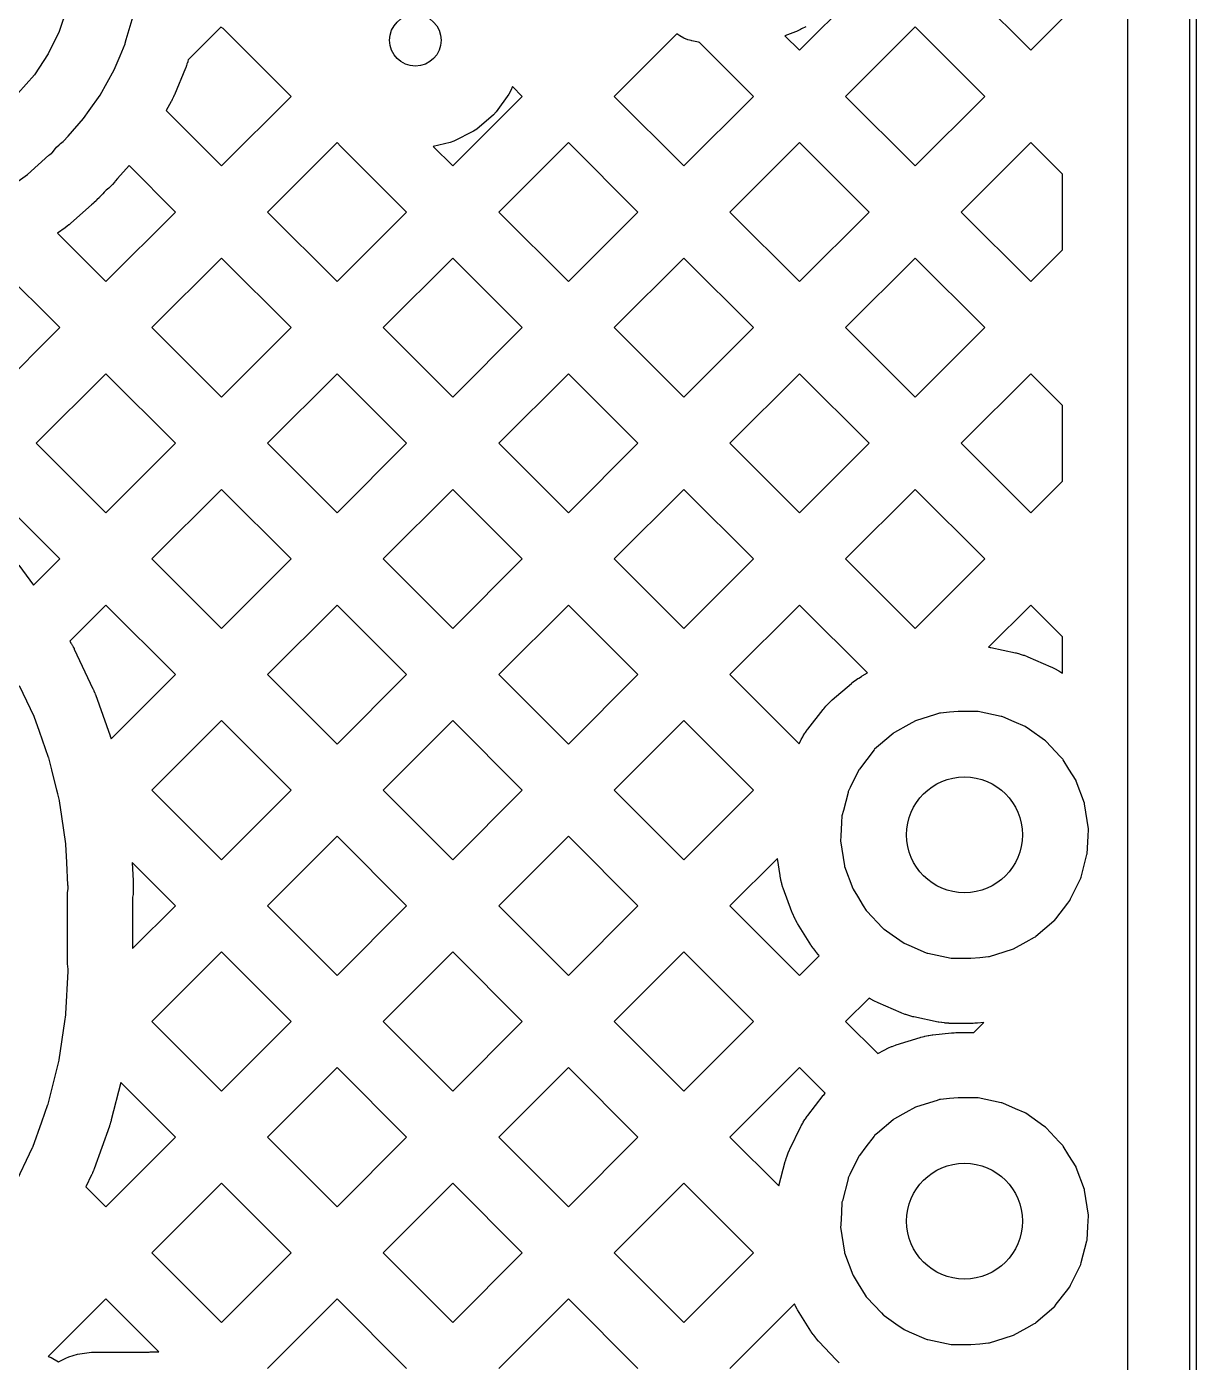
# Model space of a CAD drawing. Extents: x 54.1 to 108.3, y -71.1 to -40.8.
# Drawn here: x 99.23 to 108.31, y -62.71 to -52.33 of the extents above; entities that cross this region are included whole.
import ezdxf

# ---------------------------------------------------------------- set-up
doc = ezdxf.new("R2010")
doc.units = 0
doc.layers.add('BLACK', color=7, linetype='CONTINUOUS')

msp = doc.modelspace()

# ---------------------------------------------------------------- linework, layer by layer
at = {"layer": 'BLACK', "linetype": 'CONTINUOUS'}
for p, q in [((108.265, -71.045), (108.265, -40.895)), ((108.315, -40.87), (108.315, -71.07)), ((107.782, -41.504), (107.782, -66.9284)), ((105.234, -52.5176), (105.774, -51.9773)), ((106.49, -51.9773), (107.03, -52.5176)), ((99.5465, -52.1883), (99.4842, -52.3719)), ((100.005, -52.4332), (100.058, -52.2518)), ((107.03, -52.5176), (107.276, -52.2713)), ((99.4842, -52.3719), (99.3984, -52.5458)), ((100.74, -52.3389), (100.486, -52.5927)), ((100.756, -52.348), (100.74, -52.3389)), ((101.284, -52.8754), (100.756, -52.348)), ((105.201, -52.374), (105.12, -52.4042)), ((105.209, -52.3705), (105.201, -52.374)), ((105.242, -52.3555), (105.209, -52.3705)), ((105.25, -52.3515), (105.242, -52.3555)), ((105.282, -52.3343), (105.25, -52.3515)), ((106.132, -52.3351), (105.591, -52.8754)), ((106.672, -52.8754), (106.132, -52.3351)), ((99.9561, -52.5613), (99.9954, -52.4665)), ((99.9954, -52.4665), (99.9967, -52.4632)), ((99.9954, -52.4665), (99.9954, -52.4665)), ((99.9967, -52.4632), (100.005, -52.4332)), ((104.28, -52.391), (103.795, -52.8754)), ((104.303, -52.4042), (104.28, -52.391)), ((104.336, -52.4231), (104.303, -52.4042)), ((104.365, -52.4351), (104.336, -52.4231)), ((104.391, -52.4423), (104.365, -52.4351)), ((104.398, -52.4439), (104.391, -52.4423)), ((104.45, -52.4553), (104.398, -52.4439)), ((104.457, -52.4564), (104.45, -52.4553)), ((104.876, -52.8754), (104.457, -52.4564)), ((105.12, -52.4042), (105.234, -52.5176)), ((99.3984, -52.5458), (99.2907, -52.7071)), ((99.9112, -52.6698), (99.9561, -52.5613)), ((99.803, -52.8655), (99.9112, -52.6698)), ((100.464, -52.6569), (100.379, -52.8635)), ((100.466, -52.6536), (100.464, -52.6569)), ((100.471, -52.6403), (100.466, -52.6536)), ((100.472, -52.637), (100.471, -52.6403)), ((100.476, -52.6236), (100.472, -52.637)), ((100.478, -52.6203), (100.476, -52.6236)), ((100.482, -52.6067), (100.478, -52.6203)), ((100.483, -52.6033), (100.482, -52.6067)), ((100.486, -52.5927), (100.483, -52.6033)), ((99.2907, -52.7071), (99.1629, -52.8528)), ((99.7173, -52.9864), (99.803, -52.8655)), ((100.37, -52.8829), (100.364, -52.8957)), ((100.371, -52.8797), (100.37, -52.8829)), ((100.377, -52.8667), (100.371, -52.8797)), ((100.379, -52.8635), (100.377, -52.8667)), ((100.744, -53.4156), (101.284, -52.8754)), ((102.54, -53.4156), (103.08, -52.8754)), ((102.977, -52.8571), (102.877, -52.9963)), ((102.992, -52.8306), (102.977, -52.8571)), ((103.004, -52.7998), (102.992, -52.8306)), ((103.08, -52.8754), (103.004, -52.7998)), ((103.08, -52.8754), (103.08, -52.8754)), ((103.795, -52.8754), (104.336, -53.4156)), ((104.336, -53.4156), (104.876, -52.8754)), ((105.591, -52.8754), (106.132, -53.4156)), ((106.132, -53.4156), (106.672, -52.8754)), ((99.6736, -53.0479), (99.7173, -52.9864)), ((100.354, -52.9146), (100.314, -52.9864)), ((100.314, -52.9864), (100.744, -53.4156)), ((100.356, -52.9115), (100.354, -52.9146)), ((100.362, -52.8988), (100.356, -52.9115)), ((100.364, -52.8957), (100.362, -52.8988)), ((102.877, -52.9963), (102.857, -53.0186)), ((99.5521, -53.1839), (99.6736, -53.0479)), ((102.857, -53.0186), (102.727, -53.1298)), ((99.5259, -53.2159), (99.5451, -53.1923)), ((99.5451, -53.1923), (99.5482, -53.1885)), ((99.5482, -53.1885), (99.5521, -53.1839)), ((102.701, -53.1466), (102.548, -53.2236)), ((102.727, -53.1298), (102.701, -53.1466)), ((99.429, -53.3129), (99.455, -53.2808)), ((99.455, -53.2808), (99.4638, -53.271)), ((99.4638, -53.271), (99.4841, -53.2507)), ((99.4841, -53.2507), (99.4939, -53.2419)), ((99.4939, -53.2419), (99.5149, -53.2249)), ((99.5149, -53.2249), (99.5259, -53.2159)), ((101.642, -53.2332), (101.101, -53.7734)), ((101.672, -53.264), (101.642, -53.2332)), ((102.182, -53.7734), (101.672, -53.264)), ((102.52, -53.2339), (102.388, -53.264)), ((102.388, -53.264), (102.54, -53.4156)), ((102.548, -53.2236), (102.52, -53.2339)), ((103.438, -53.2332), (102.897, -53.7734)), ((103.978, -53.7734), (103.438, -53.2332)), ((105.234, -53.2332), (104.693, -53.7734)), ((105.774, -53.7734), (105.234, -53.2332)), ((107.03, -53.2332), (106.49, -53.7734)), ((107.276, -53.4794), (107.03, -53.2332)), ((99.2367, -53.4829), (99.4043, -53.3331)), ((99.4043, -53.3331), (99.409, -53.3291)), ((99.409, -53.3291), (99.4239, -53.317)), ((99.4239, -53.317), (99.429, -53.3129)), ((100.026, -53.4133), (99.9356, -53.5141)), ((100.386, -53.7734), (100.026, -53.4133)), ((99.0274, -53.6314), (99.2367, -53.4829)), ((99.9356, -53.5141), (99.9192, -53.5344)), ((107.276, -54.0674), (107.276, -53.4794)), ((99.8321, -53.6191), (99.8222, -53.6313)), ((99.8444, -53.6092), (99.8321, -53.6191)), ((99.8494, -53.6049), (99.8444, -53.6092)), ((99.8691, -53.5871), (99.8494, -53.6049)), ((99.8739, -53.5826), (99.8691, -53.5871)), ((99.8926, -53.5639), (99.8739, -53.5826)), ((99.8971, -53.5592), (99.8926, -53.5639)), ((99.9149, -53.5394), (99.8971, -53.5592)), ((99.9192, -53.5344), (99.9149, -53.5394)), ((99.7346, -53.7165), (99.5738, -53.8602)), ((99.7474, -53.7061), (99.7346, -53.7165)), ((99.7524, -53.7018), (99.7474, -53.7061)), ((99.7722, -53.6841), (99.7524, -53.7018)), ((99.777, -53.6795), (99.7722, -53.6841)), ((99.7956, -53.6609), (99.777, -53.6795)), ((99.8002, -53.6561), (99.7956, -53.6609)), ((99.8179, -53.6364), (99.8002, -53.6561)), ((99.8222, -53.6313), (99.8179, -53.6364)), ((99.8455, -54.3136), (100.386, -53.7734)), ((101.101, -53.7734), (101.642, -54.3136)), ((101.642, -54.3136), (102.182, -53.7734)), ((102.182, -53.7734), (102.182, -53.7734)), ((102.897, -53.7734), (103.438, -54.3136)), ((103.438, -54.3136), (103.978, -53.7734)), ((104.693, -53.7734), (105.234, -54.3136)), ((105.234, -54.3136), (105.774, -53.7734)), ((106.49, -53.7734), (107.03, -54.3136)), ((99.5295, -53.8956), (99.4698, -53.9379)), ((99.5323, -53.8935), (99.5295, -53.8956)), ((99.5437, -53.8849), (99.5323, -53.8935)), ((99.5465, -53.8827), (99.5437, -53.8849)), ((99.5576, -53.8739), (99.5465, -53.8827)), ((99.5603, -53.8717), (99.5576, -53.8739)), ((99.5712, -53.8625), (99.5603, -53.8717)), ((99.5738, -53.8602), (99.5712, -53.8625)), ((99.4698, -53.9379), (99.8455, -54.3136)), ((100.744, -54.1312), (100.203, -54.6714)), ((101.284, -54.6714), (100.744, -54.1312)), ((102.54, -54.1312), (101.999, -54.6714)), ((103.08, -54.6714), (102.54, -54.1312)), ((104.336, -54.1312), (103.795, -54.6714)), ((104.876, -54.6714), (104.336, -54.1312)), ((106.132, -54.1312), (105.591, -54.6714)), ((106.672, -54.6714), (106.132, -54.1312)), ((107.03, -54.3136), (107.276, -54.0674)), ((99.4878, -54.6714), (99.0258, -54.2095)), ((98.9475, -55.2116), (99.4878, -54.6714)), ((99.4878, -54.6714), (99.4878, -54.6714)), ((100.203, -54.6714), (100.744, -55.2116)), ((100.744, -55.2116), (101.284, -54.6714)), ((101.999, -54.6714), (102.54, -55.2116)), ((102.54, -55.2116), (103.08, -54.6714)), ((103.08, -54.6714), (103.08, -54.6714)), ((103.795, -54.6714), (104.336, -55.2116)), ((104.336, -55.2116), (104.876, -54.6714)), ((105.591, -54.6714), (106.132, -55.2116)), ((106.132, -55.2116), (106.672, -54.6714)), ((99.8455, -55.0292), (99.3053, -55.5694)), ((100.386, -55.5694), (99.8455, -55.0292)), ((101.642, -55.0292), (101.101, -55.5694)), ((102.182, -55.5694), (101.642, -55.0292)), ((103.438, -55.0292), (102.897, -55.5694)), ((103.978, -55.5694), (103.438, -55.0292)), ((105.234, -55.0292), (104.693, -55.5694)), ((105.774, -55.5694), (105.234, -55.0292)), ((107.03, -55.0292), (106.49, -55.5694)), ((107.276, -55.2755), (107.03, -55.0292)), ((107.276, -55.8634), (107.276, -55.2755)), ((99.3053, -55.5694), (99.8455, -56.1097)), ((99.8455, -56.1097), (100.386, -55.5694)), ((101.101, -55.5694), (101.642, -56.1097)), ((101.642, -56.1097), (102.182, -55.5694)), ((102.182, -55.5694), (102.182, -55.5694)), ((102.897, -55.5694), (103.438, -56.1097)), ((103.438, -56.1097), (103.978, -55.5694)), ((104.693, -55.5694), (105.234, -56.1097)), ((105.234, -56.1097), (105.774, -55.5694)), ((106.49, -55.5694), (107.03, -56.1097)), ((107.03, -56.1097), (107.276, -55.8634)), ((99.4878, -56.4675), (98.9475, -55.9272)), ((100.744, -55.9272), (100.203, -56.4675)), ((101.284, -56.4675), (100.744, -55.9272)), ((102.54, -55.9272), (101.999, -56.4675)), ((103.08, -56.4675), (102.54, -55.9272)), ((104.336, -55.9272), (103.795, -56.4675)), ((104.876, -56.4675), (104.336, -55.9272)), ((106.132, -55.9272), (105.591, -56.4675)), ((106.672, -56.4675), (106.132, -55.9272)), ((99.1711, -56.5161), (99.2852, -56.67)), ((99.2852, -56.67), (99.4878, -56.4675)), ((100.203, -56.4675), (100.744, -57.0077)), ((100.744, -57.0077), (101.284, -56.4675)), ((101.999, -56.4675), (102.54, -57.0077)), ((102.54, -57.0077), (103.08, -56.4675)), ((103.08, -56.4675), (103.08, -56.4675)), ((103.795, -56.4675), (104.336, -57.0077)), ((104.336, -57.0077), (104.876, -56.4675)), ((105.591, -56.4675), (106.132, -57.0077)), ((106.132, -57.0077), (106.672, -56.4675)), ((99.8455, -56.8253), (99.5658, -57.105)), ((100.386, -57.3655), (99.8455, -56.8253)), ((101.642, -56.8253), (101.101, -57.3655)), ((102.182, -57.3655), (101.642, -56.8253)), ((103.438, -56.8253), (102.897, -57.3655)), ((103.978, -57.3655), (103.438, -56.8253)), ((105.234, -56.8253), (104.693, -57.3655)), ((105.762, -57.3532), (105.234, -56.8253)), ((107.03, -56.8253), (106.702, -57.1535)), ((107.276, -57.0715), (107.03, -56.8253)), ((99.5658, -57.105), (99.5768, -57.1233)), ((99.5768, -57.1233), (99.5783, -57.126)), ((99.5783, -57.126), (99.5845, -57.1368)), ((99.5845, -57.1368), (99.5859, -57.1395)), ((99.5859, -57.1395), (99.5918, -57.1504)), ((107.276, -57.355), (107.276, -57.0715)), ((99.5918, -57.1504), (99.5932, -57.1532)), ((99.5932, -57.1532), (99.5988, -57.1643)), ((99.5988, -57.1643), (99.6002, -57.1671)), ((99.6002, -57.1671), (99.7458, -57.4751)), ((106.702, -57.1535), (106.714, -57.1556)), ((106.714, -57.1556), (106.719, -57.1565)), ((106.719, -57.1565), (106.91, -57.1963)), ((106.91, -57.1963), (106.916, -57.1978)), ((106.916, -57.1978), (106.941, -57.2043)), ((106.941, -57.2043), (106.947, -57.2061)), ((106.947, -57.2061), (106.971, -57.2138)), ((106.971, -57.2138), (106.977, -57.2159)), ((106.977, -57.2159), (107.001, -57.2249)), ((107.001, -57.2249), (107.007, -57.2273)), ((107.007, -57.2273), (107.186, -57.3046)), ((105.72, -57.3763), (105.762, -57.3532)), ((107.186, -57.3046), (107.192, -57.3073)), ((107.192, -57.3073), (107.215, -57.3187)), ((107.215, -57.3187), (107.22, -57.3216)), ((107.22, -57.3216), (107.243, -57.3341)), ((107.243, -57.3341), (107.248, -57.3373)), ((107.248, -57.3373), (107.27, -57.351)), ((107.27, -57.351), (107.275, -57.3545)), ((107.275, -57.3545), (107.276, -57.355)), ((99.2884, -57.6914), (99.1758, -57.4533)), ((99.8869, -57.8643), (100.386, -57.3655)), ((101.101, -57.3655), (101.642, -57.9057)), ((101.642, -57.9057), (102.182, -57.3655)), ((102.182, -57.3655), (102.182, -57.3655)), ((102.897, -57.3655), (103.438, -57.9057)), ((103.438, -57.9057), (103.978, -57.3655)), ((104.693, -57.3655), (105.231, -57.9028)), ((105.488, -57.5614), (105.636, -57.4347)), ((105.636, -57.4347), (105.641, -57.4307)), ((105.641, -57.4307), (105.661, -57.4149)), ((105.661, -57.4149), (105.666, -57.4112)), ((105.666, -57.4112), (105.687, -57.3966)), ((105.687, -57.3966), (105.693, -57.3931)), ((105.693, -57.3931), (105.714, -57.3795)), ((105.714, -57.3795), (105.72, -57.3763)), ((99.7458, -57.4751), (99.7471, -57.4779)), ((99.7471, -57.4779), (99.7522, -57.4893)), ((99.7522, -57.4893), (99.7534, -57.4921)), ((99.7534, -57.4921), (99.7581, -57.5036)), ((99.7581, -57.5036), (99.7593, -57.5064)), ((99.7593, -57.5064), (99.7638, -57.5181)), ((99.7638, -57.5181), (99.7648, -57.521)), ((99.7648, -57.521), (99.8796, -57.8417)), ((105.483, -57.5657), (105.488, -57.5614)), ((105.298, -57.7893), (105.417, -57.6355)), ((105.417, -57.6355), (105.422, -57.6305)), ((105.422, -57.6305), (105.438, -57.611)), ((105.438, -57.611), (105.443, -57.6063)), ((105.443, -57.6063), (105.46, -57.5879)), ((105.46, -57.5879), (105.465, -57.5834)), ((105.465, -57.5834), (105.483, -57.5657)), ((106.328, -57.6656), (106.321, -57.6662)), ((106.397, -57.6585), (106.328, -57.6656)), ((106.328, -57.6656), (106.328, -57.6656)), ((106.466, -57.6515), (106.397, -57.6585)), ((106.609, -57.6515), (106.466, -57.6515)), ((106.616, -57.6518), (106.609, -57.6515)), ((106.62, -57.6528), (106.616, -57.6518)), ((106.8, -57.6903), (106.62, -57.6528)), ((106.62, -57.6528), (106.62, -57.6528)), ((99.3302, -57.8082), (99.2884, -57.6914)), ((100.744, -57.7233), (100.203, -58.2635)), ((101.284, -58.2635), (100.744, -57.7233)), ((102.54, -57.7233), (101.999, -58.2635)), ((103.08, -58.2635), (102.54, -57.7233)), ((104.336, -57.7233), (103.795, -58.2635)), ((104.876, -58.2635), (104.336, -57.7233)), ((106.083, -57.7537), (105.971, -57.8158)), ((106.135, -57.7245), (106.083, -57.7537)), ((106.142, -57.7226), (106.135, -57.7245)), ((106.282, -57.6784), (106.142, -57.7226)), ((106.142, -57.7226), (106.142, -57.7226)), ((106.321, -57.6662), (106.282, -57.6784)), ((106.806, -57.6917), (106.8, -57.6903)), ((106.8, -57.6903), (106.8, -57.6903)), ((106.812, -57.6942), (106.806, -57.6917)), ((106.901, -57.7328), (106.812, -57.6942)), ((106.812, -57.6942), (106.812, -57.6942)), ((106.985, -57.769), (106.901, -57.7328)), ((107.02, -57.7932), (106.985, -57.769)), ((99.4018, -58.0082), (99.3302, -57.8082)), ((99.8796, -57.8417), (99.8806, -57.8447)), ((99.8806, -57.8447), (99.8845, -57.8565)), ((99.8845, -57.8565), (99.8855, -57.8595)), ((99.8855, -57.8595), (99.8869, -57.8643)), ((105.244, -57.8761), (105.247, -57.8704)), ((105.247, -57.8704), (105.259, -57.8479)), ((105.259, -57.8479), (105.263, -57.8424)), ((105.263, -57.8424), (105.276, -57.8208)), ((105.276, -57.8208), (105.28, -57.8155)), ((105.28, -57.8155), (105.294, -57.7945)), ((105.294, -57.7945), (105.298, -57.7893)), ((105.96, -57.823), (105.847, -57.9199)), ((105.965, -57.8189), (105.96, -57.823)), ((105.96, -57.823), (105.96, -57.823)), ((105.971, -57.8158), (105.965, -57.8189)), ((105.971, -57.8158), (105.971, -57.8158)), ((107.136, -57.875), (107.02, -57.7932)), ((105.231, -57.9028), (105.244, -57.8761)), ((105.813, -57.9506), (105.756, -58.0246)), ((105.817, -57.9456), (105.813, -57.9506)), ((105.813, -57.9506), (105.813, -57.9506)), ((105.847, -57.9199), (105.817, -57.9456)), ((107.145, -57.8807), (107.136, -57.875)), ((107.149, -57.8853), (107.145, -57.8807)), ((107.259, -58.0021), (107.149, -57.8853)), ((99.4032, -58.0122), (99.4018, -58.0082)), ((99.4265, -58.1052), (99.4032, -58.0122)), ((105.756, -58.0246), (105.698, -58.0995)), ((107.278, -58.0222), (107.259, -58.0021)), ((107.282, -58.0276), (107.278, -58.0222)), ((107.326, -58.0995), (107.282, -58.0276)), ((107.282, -58.0276), (107.282, -58.0276)), ((99.4661, -58.2635), (99.4265, -58.1052)), ((105.695, -58.1052), (105.628, -58.2421)), ((105.698, -58.0995), (105.695, -58.1052)), ((105.695, -58.1052), (105.695, -58.1052)), ((107.381, -58.1877), (107.326, -58.0995)), ((99.473, -58.2909), (99.4661, -58.2635)), ((100.203, -58.2635), (100.744, -58.8037)), ((100.744, -58.8037), (101.284, -58.2635)), ((101.999, -58.2635), (102.54, -58.8037)), ((102.54, -58.8037), (103.08, -58.2635)), ((103.08, -58.2635), (103.08, -58.2635)), ((103.795, -58.2635), (104.336, -58.8037)), ((104.482, -58.6571), (104.876, -58.2635)), ((105.61, -58.2804), (105.574, -58.4208)), ((105.612, -58.2742), (105.61, -58.2803)), ((105.61, -58.2803), (105.61, -58.2804)), ((105.628, -58.2421), (105.612, -58.2742)), ((107.383, -58.1936), (107.381, -58.1877)), ((107.446, -58.3644), (107.383, -58.1936)), ((107.383, -58.1936), (107.383, -58.1936)), ((99.486, -58.3427), (99.473, -58.2909)), ((99.4864, -58.3458), (99.486, -58.3427)), ((99.5043, -58.4665), (99.4864, -58.3458)), ((99.4864, -58.3458), (99.4864, -58.3458)), ((107.448, -58.3704), (107.446, -58.3644)), ((107.446, -58.3644), (107.446, -58.3644)), ((107.477, -58.5629), (107.448, -58.3704)), ((99.536, -58.6797), (99.5043, -58.4665)), ((105.563, -58.4626), (105.56, -58.5136)), ((105.574, -58.4208), (105.563, -58.4626)), ((105.56, -58.5136), (105.555, -58.6213)), ((107.474, -58.6213), (107.477, -58.5693)), ((107.477, -58.5693), (107.477, -58.5629)), ((107.477, -58.5693), (107.477, -58.5693)), ((99.5361, -58.6828), (99.536, -58.6797)), ((99.5431, -58.8255), (99.5361, -58.6828)), ((99.5361, -58.6828), (99.5361, -58.6828)), ((101.642, -58.6213), (101.101, -59.1615)), ((102.182, -59.1615), (101.642, -58.6213)), ((103.438, -58.6213), (102.897, -59.1615)), ((103.978, -59.1615), (103.438, -58.6213)), ((104.336, -58.8037), (104.482, -58.6571)), ((105.555, -58.6213), (105.553, -58.6571)), ((105.553, -58.6571), (105.582, -58.8496)), ((107.467, -58.7574), (107.474, -58.6213)), ((105.062, -58.7934), (104.693, -59.1615)), ((105.082, -58.9253), (105.062, -58.7934)), ((107.42, -58.9396), (107.465, -58.7636)), ((107.465, -58.7636), (107.467, -58.7574)), ((107.465, -58.7636), (107.465, -58.7636)), ((99.5518, -59.0018), (99.5431, -58.8255)), ((100.386, -59.1615), (100.05, -58.8255)), ((100.05, -58.8255), (100.057, -58.9664)), ((105.582, -58.8496), (105.584, -58.8556)), ((105.584, -58.8556), (105.584, -58.8556)), ((105.584, -58.8556), (105.647, -59.0264)), ((99.5523, -59.0088), (99.5518, -59.0018)), ((99.5535, -59.02), (99.5523, -59.0088)), ((100.057, -58.9664), (100.057, -58.9671)), ((100.057, -58.9671), (100.057, -58.9737)), ((100.057, -58.9737), (100.059, -59.0002)), ((100.059, -59.0002), (100.059, -59.0068)), ((100.059, -59.0068), (100.059, -59.0332)), ((105.083, -58.9315), (105.082, -58.9253)), ((105.088, -58.9567), (105.083, -58.9315)), ((105.089, -58.9629), (105.088, -58.9567)), ((105.096, -58.9876), (105.089, -58.9629)), ((105.097, -58.9937), (105.096, -58.9876)), ((105.105, -59.0183), (105.097, -58.9937)), ((107.338, -59.1078), (107.415, -58.9516)), ((107.415, -58.9516), (107.418, -58.9458)), ((107.418, -58.9458), (107.42, -58.9396)), ((99.5485, -59.0742), (99.5492, -59.061)), ((99.5485, -59.5986), (99.5485, -59.0742)), ((99.5492, -59.061), (99.5528, -59.0266)), ((99.5528, -59.0266), (99.5535, -59.02)), ((100.057, -59.0729), (100.054, -59.0941)), ((100.054, -59.0941), (100.054, -59.4928)), ((100.059, -59.0398), (100.057, -59.0663)), ((100.057, -59.0663), (100.057, -59.0729)), ((100.059, -59.0332), (100.059, -59.0398)), ((105.107, -59.0243), (105.105, -59.0183)), ((105.174, -59.2071), (105.107, -59.0243)), ((105.647, -59.0264), (105.647, -59.0264)), ((105.647, -59.0264), (105.649, -59.0323)), ((105.649, -59.0323), (105.683, -59.0873)), ((105.683, -59.0873), (105.729, -59.1615)), ((107.332, -59.1205), (107.338, -59.1078)), ((100.054, -59.4928), (100.386, -59.1615)), ((101.101, -59.1615), (101.642, -59.7018)), ((101.642, -59.7018), (102.182, -59.1615)), ((102.182, -59.1615), (102.182, -59.1615)), ((102.897, -59.1615), (103.438, -59.7018)), ((103.438, -59.7018), (103.978, -59.1615)), ((104.693, -59.1615), (105.234, -59.7018)), ((105.177, -59.213), (105.174, -59.2071)), ((105.187, -59.2366), (105.177, -59.213)), ((105.729, -59.1615), (105.752, -59.1978)), ((105.752, -59.1978), (105.756, -59.2025)), ((105.756, -59.2025), (105.756, -59.2025)), ((105.756, -59.2025), (105.878, -59.3314)), ((107.223, -59.2612), (107.317, -59.1404)), ((107.317, -59.1404), (107.332, -59.1205)), ((105.189, -59.2424), (105.187, -59.2366)), ((105.2, -59.2653), (105.189, -59.2424)), ((105.203, -59.271), (105.2, -59.2653)), ((105.216, -59.2935), (105.203, -59.271)), ((105.219, -59.299), (105.216, -59.2935)), ((105.322, -59.4645), (105.219, -59.299)), ((107.07, -59.397), (107.208, -59.2786)), ((107.208, -59.2786), (107.213, -59.2744)), ((107.213, -59.2744), (107.223, -59.2612)), ((105.878, -59.3314), (105.885, -59.3393)), ((105.885, -59.3393), (105.891, -59.343)), ((105.891, -59.343), (105.891, -59.343)), ((105.891, -59.343), (105.954, -59.3873)), ((105.954, -59.3873), (106.045, -59.451)), ((106.993, -59.441), (107.059, -59.4042)), ((107.059, -59.4042), (107.065, -59.4011)), ((107.059, -59.4042), (107.059, -59.4042)), ((107.065, -59.4011), (107.07, -59.397)), ((107.07, -59.397), (107.07, -59.397)), ((100.744, -59.5193), (100.203, -60.0596)), ((101.284, -60.0596), (100.744, -59.5193)), ((102.54, -59.5193), (101.999, -60.0596)), ((103.08, -60.0596), (102.54, -59.5193)), ((104.336, -59.5193), (103.795, -60.0596)), ((104.876, -60.0596), (104.336, -59.5193)), ((105.325, -59.4698), (105.322, -59.4645)), ((105.34, -59.4909), (105.325, -59.4698)), ((105.344, -59.4961), (105.34, -59.4909)), ((105.359, -59.5163), (105.344, -59.4961)), ((105.363, -59.5212), (105.359, -59.5163)), ((105.38, -59.5408), (105.363, -59.5212)), ((106.045, -59.451), (106.082, -59.4672)), ((106.082, -59.4672), (106.218, -59.5258)), ((106.218, -59.5258), (106.218, -59.5258)), ((106.218, -59.5258), (106.224, -59.5283)), ((106.224, -59.5283), (106.23, -59.5296)), ((106.23, -59.5296), (106.23, -59.5297)), ((106.23, -59.5297), (106.41, -59.5672)), ((106.765, -59.5361), (106.888, -59.4974)), ((106.888, -59.4974), (106.895, -59.4955)), ((106.888, -59.4974), (106.888, -59.4974)), ((106.895, -59.4955), (106.993, -59.441)), ((99.5492, -59.6117), (99.5485, -59.5986)), ((99.5535, -59.6528), (99.5492, -59.6117)), ((105.234, -59.7018), (105.387, -59.5486)), ((105.384, -59.5455), (105.38, -59.5408)), ((105.387, -59.5486), (105.384, -59.5455)), ((106.41, -59.5672), (106.41, -59.5672)), ((106.41, -59.5672), (106.414, -59.5682)), ((106.414, -59.5682), (106.421, -59.5685)), ((106.421, -59.5685), (106.564, -59.5685)), ((106.564, -59.5685), (106.633, -59.5615)), ((106.633, -59.5615), (106.702, -59.5544)), ((106.702, -59.5544), (106.709, -59.5538)), ((106.702, -59.5544), (106.702, -59.5544)), ((106.709, -59.5538), (106.765, -59.5361)), ((99.5358, -60.0002), (99.5521, -59.668)), ((99.5521, -59.668), (99.5526, -59.661)), ((99.5526, -59.661), (99.5528, -59.6593)), ((99.5528, -59.6593), (99.5535, -59.6528)), ((105.774, -59.8775), (105.591, -60.0596)), ((105.782, -59.8827), (105.774, -59.8775)), ((105.787, -59.8859), (105.782, -59.8827)), ((105.81, -59.8984), (105.787, -59.8859)), ((105.815, -59.9013), (105.81, -59.8984)), ((105.838, -59.9127), (105.815, -59.9013)), ((105.844, -59.9154), (105.838, -59.9127)), ((106.023, -59.9927), (105.844, -59.9154)), ((99.5276, -60.0596), (99.5355, -60.0066)), ((99.5355, -60.0066), (99.5358, -60.0002)), ((106.029, -59.9951), (106.023, -59.9927)), ((106.053, -60.0041), (106.029, -59.9951)), ((106.059, -60.0062), (106.053, -60.0041)), ((106.083, -60.0139), (106.059, -60.0062)), ((106.089, -60.0157), (106.083, -60.0139)), ((106.114, -60.0222), (106.089, -60.0157)), ((106.12, -60.0237), (106.114, -60.0222)), ((106.311, -60.0635), (106.12, -60.0237)), ((99.4835, -60.3571), (99.5276, -60.0596)), ((100.203, -60.0596), (100.744, -60.5998)), ((100.744, -60.5998), (101.284, -60.0596)), ((101.999, -60.0596), (102.54, -60.5998)), ((102.54, -60.5998), (103.08, -60.0596)), ((103.08, -60.0596), (103.08, -60.0596)), ((103.795, -60.0596), (104.336, -60.5998)), ((104.336, -60.5998), (104.876, -60.0596)), ((104.876, -60.0596), (104.876, -60.0596)), ((105.591, -60.0596), (105.841, -60.3091)), ((106.27, -60.1628), (106.415, -60.1481)), ((106.316, -60.0644), (106.311, -60.0635)), ((106.335, -60.0676), (106.316, -60.0644)), ((106.34, -60.0683), (106.335, -60.0676)), ((106.359, -60.0708), (106.34, -60.0683)), ((106.364, -60.0714), (106.359, -60.0708)), ((106.383, -60.0731), (106.364, -60.0714)), ((106.388, -60.0735), (106.383, -60.0731)), ((106.394, -60.0738), (106.388, -60.0735)), ((106.396, -60.0739), (106.394, -60.0738)), ((106.402, -60.0741), (106.396, -60.0739)), ((106.404, -60.0742), (106.402, -60.0741)), ((106.411, -60.0744), (106.404, -60.0742)), ((106.412, -60.0744), (106.411, -60.0744)), ((106.419, -60.0745), (106.412, -60.0744)), ((106.415, -60.1481), (106.418, -60.1478)), ((106.418, -60.1478), (106.431, -60.1468)), ((106.421, -60.0745), (106.419, -60.0745)), ((106.564, -60.0745), (106.421, -60.0745)), ((106.431, -60.1468), (106.434, -60.1466)), ((106.434, -60.1466), (106.447, -60.146)), ((106.447, -60.146), (106.45, -60.1459)), ((106.45, -60.1459), (106.463, -60.1455)), ((106.463, -60.1455), (106.466, -60.1455)), ((106.466, -60.1455), (106.586, -60.1455)), ((106.567, -60.0745), (106.564, -60.0745)), ((106.58, -60.0741), (106.567, -60.0745)), ((106.583, -60.074), (106.58, -60.0741)), ((106.596, -60.0734), (106.583, -60.074)), ((106.586, -60.1455), (106.665, -60.0668)), ((106.599, -60.0732), (106.596, -60.0734)), ((106.612, -60.0722), (106.599, -60.0732)), ((106.615, -60.0719), (106.612, -60.0722)), ((106.665, -60.0668), (106.615, -60.0719)), ((105.925, -60.265), (105.948, -60.255)), ((105.948, -60.255), (105.954, -60.2526)), ((105.954, -60.2526), (105.978, -60.2437)), ((105.978, -60.2437), (105.984, -60.2416)), ((105.984, -60.2416), (106.17, -60.1834)), ((106.17, -60.1834), (106.176, -60.1816)), ((106.176, -60.1816), (106.201, -60.1752)), ((106.201, -60.1752), (106.207, -60.1738)), ((106.207, -60.1738), (106.232, -60.1686)), ((106.232, -60.1686), (106.238, -60.1675)), ((106.238, -60.1675), (106.264, -60.1636)), ((106.264, -60.1636), (106.27, -60.1628)), ((99.4022, -60.6814), (99.4827, -60.3601)), ((99.4827, -60.3601), (99.4835, -60.3571)), ((105.841, -60.3091), (105.89, -60.2819)), ((105.89, -60.2819), (105.896, -60.279)), ((105.896, -60.279), (105.919, -60.2676)), ((105.919, -60.2676), (105.925, -60.265)), ((101.642, -60.4174), (101.101, -60.9576)), ((102.182, -60.9576), (101.642, -60.4174)), ((103.438, -60.4174), (102.897, -60.9576)), ((103.978, -60.9576), (103.438, -60.4174)), ((105.234, -60.4174), (104.693, -60.9576)), ((105.433, -60.6169), (105.234, -60.4174)), ((99.9611, -60.5329), (99.8882, -60.8237)), ((100.386, -60.9576), (99.9611, -60.5329)), ((105.298, -60.7893), (105.417, -60.6355)), ((105.417, -60.6355), (105.422, -60.6305)), ((105.422, -60.6305), (105.433, -60.6169)), ((106.303, -60.6719), (106.142, -60.7226)), ((106.321, -60.6662), (106.303, -60.6719)), ((106.328, -60.6656), (106.321, -60.6662)), ((106.397, -60.6585), (106.328, -60.6656)), ((106.328, -60.6656), (106.328, -60.6656)), ((106.466, -60.6515), (106.397, -60.6585)), ((106.609, -60.6515), (106.466, -60.6515)), ((106.616, -60.6518), (106.609, -60.6515)), ((106.62, -60.6528), (106.616, -60.6518)), ((106.8, -60.6903), (106.62, -60.6528)), ((106.62, -60.6528), (106.62, -60.6528)), ((99.348, -60.8387), (99.3964, -60.7036)), ((99.3964, -60.7036), (99.3974, -60.7007)), ((99.3964, -60.7036), (99.3964, -60.7036)), ((99.3974, -60.7007), (99.4022, -60.6814)), ((106.06, -60.7665), (105.971, -60.8158)), ((106.135, -60.7245), (106.06, -60.7665)), ((106.142, -60.7226), (106.135, -60.7245)), ((106.142, -60.7226), (106.142, -60.7226)), ((106.806, -60.6917), (106.8, -60.6903)), ((106.8, -60.6903), (106.8, -60.6903)), ((106.812, -60.6942), (106.806, -60.6917)), ((106.912, -60.7374), (106.812, -60.6942)), ((106.812, -60.6942), (106.812, -60.6942)), ((106.985, -60.769), (106.912, -60.7374)), ((106.99, -60.7727), (106.985, -60.769)), ((107.131, -60.8712), (106.99, -60.7727)), ((99.278, -61.0343), (99.348, -60.8387)), ((99.8738, -60.8712), (99.7545, -61.2048)), ((99.8748, -60.8683), (99.8738, -60.8712)), ((99.8787, -60.8564), (99.8748, -60.8683)), ((99.8797, -60.8535), (99.8787, -60.8564)), ((99.8833, -60.8416), (99.8797, -60.8535)), ((99.8841, -60.8387), (99.8833, -60.8416)), ((99.8874, -60.8267), (99.8841, -60.8387)), ((99.8882, -60.8237), (99.8874, -60.8267)), ((105.158, -61.0508), (105.244, -60.876)), ((105.244, -60.876), (105.247, -60.8704)), ((105.247, -60.8704), (105.259, -60.8479)), ((105.259, -60.8479), (105.263, -60.8424)), ((105.263, -60.8424), (105.276, -60.8208)), ((105.276, -60.8208), (105.28, -60.8155)), ((105.28, -60.8155), (105.294, -60.7945)), ((105.294, -60.7945), (105.298, -60.7893)), ((105.96, -60.823), (105.838, -60.9278)), ((105.965, -60.8189), (105.96, -60.823)), ((105.96, -60.823), (105.96, -60.823)), ((105.971, -60.8158), (105.965, -60.8189)), ((105.971, -60.8158), (105.971, -60.8158)), ((107.145, -60.8807), (107.131, -60.8712)), ((107.149, -60.8853), (107.145, -60.8807)), ((99.8455, -61.4978), (100.386, -60.9576)), ((101.101, -60.9576), (101.642, -61.4978)), ((101.642, -61.4978), (102.182, -60.9576)), ((102.182, -60.9576), (102.182, -60.9576)), ((102.897, -60.9576), (103.438, -61.4978)), ((103.438, -61.4978), (103.978, -60.9576)), ((104.693, -60.9576), (105.073, -61.3369)), ((105.813, -60.9506), (105.749, -61.034)), ((105.817, -60.9456), (105.813, -60.9506)), ((105.813, -60.9506), (105.813, -60.9506)), ((105.838, -60.9278), (105.817, -60.9456)), ((107.251, -60.9932), (107.149, -60.8853)), ((99.1344, -61.3381), (99.2767, -61.0371)), ((99.2767, -61.0371), (99.278, -61.0343)), ((99.2767, -61.0371), (99.2767, -61.0371)), ((105.134, -61.11), (105.143, -61.0861)), ((105.143, -61.0861), (105.145, -61.0802)), ((105.145, -61.0802), (105.155, -61.0566)), ((105.155, -61.0566), (105.158, -61.0508)), ((105.749, -61.034), (105.698, -61.0995)), ((107.278, -61.0222), (107.251, -60.9932)), ((107.282, -61.0276), (107.278, -61.0222)), ((107.326, -61.0995), (107.282, -61.0276)), ((107.282, -61.0276), (107.282, -61.0276)), ((105.073, -61.3351), (105.122, -61.1466)), ((105.122, -61.1466), (105.124, -61.1405)), ((105.124, -61.1405), (105.132, -61.116)), ((105.132, -61.116), (105.134, -61.11)), ((105.695, -61.1052), (105.625, -61.2478)), ((105.698, -61.0995), (105.695, -61.1052)), ((105.695, -61.1052), (105.695, -61.1052)), ((107.381, -61.1877), (107.326, -61.0995)), ((107.383, -61.1936), (107.381, -61.1877)), ((99.7355, -61.2506), (99.6914, -61.3437)), ((99.7368, -61.2478), (99.7355, -61.2506)), ((99.7418, -61.2364), (99.7368, -61.2478)), ((99.743, -61.2336), (99.7418, -61.2364)), ((99.7478, -61.2222), (99.743, -61.2336)), ((99.7489, -61.2193), (99.7478, -61.2222)), ((99.7534, -61.2077), (99.7489, -61.2193)), ((99.7545, -61.2048), (99.7534, -61.2077)), ((105.61, -61.2804), (105.566, -61.4513)), ((105.612, -61.2742), (105.61, -61.2803)), ((105.61, -61.2803), (105.61, -61.2804)), ((105.625, -61.2478), (105.612, -61.2742)), ((107.446, -61.3644), (107.383, -61.1936)), ((107.383, -61.1936), (107.383, -61.1936)), ((99.6914, -61.3437), (99.8455, -61.4978)), ((100.744, -61.3154), (100.203, -61.8556)), ((101.284, -61.8556), (100.744, -61.3154)), ((102.54, -61.3154), (101.999, -61.8556)), ((103.08, -61.8556), (102.54, -61.3154)), ((104.336, -61.3154), (103.795, -61.8556)), ((104.677, -61.6571), (104.336, -61.3154)), ((105.073, -61.3369), (105.073, -61.3351)), ((107.448, -61.3704), (107.446, -61.3644)), ((107.446, -61.3644), (107.446, -61.3644)), ((107.477, -61.5629), (107.448, -61.3704)), ((105.563, -61.4626), (105.559, -61.5435)), ((105.566, -61.4513), (105.563, -61.4626)), ((105.559, -61.5435), (105.554, -61.6392)), ((107.473, -61.6507), (107.477, -61.5693)), ((107.477, -61.5693), (107.477, -61.5629)), ((107.477, -61.5693), (107.477, -61.5693)), ((104.876, -61.8556), (104.677, -61.6571)), ((105.554, -61.6392), (105.553, -61.6571)), ((105.553, -61.6571), (105.582, -61.8496)), ((107.467, -61.7574), (107.473, -61.6507)), ((107.422, -61.9305), (107.465, -61.7636)), ((107.465, -61.7636), (107.467, -61.7574)), ((107.465, -61.7636), (107.465, -61.7636)), ((100.203, -61.8556), (100.744, -62.3958)), ((100.744, -62.3958), (101.284, -61.8556)), ((101.999, -61.8556), (102.54, -62.3958)), ((102.54, -62.3958), (103.08, -61.8556)), ((103.08, -61.8556), (103.08, -61.8556)), ((103.795, -61.8556), (104.336, -62.3958)), ((104.336, -62.3958), (104.876, -61.8556)), ((105.582, -61.8496), (105.584, -61.8556)), ((105.584, -61.8556), (105.584, -61.8556)), ((105.584, -61.8556), (105.647, -62.0264)), ((107.339, -62.1059), (107.415, -61.9516)), ((107.415, -61.9516), (107.418, -61.9458)), ((107.418, -61.9458), (107.422, -61.9305)), ((105.647, -62.0264), (105.647, -62.0264)), ((105.647, -62.0264), (105.649, -62.0323)), ((105.649, -62.0323), (105.689, -62.0963)), ((105.689, -62.0963), (105.744, -62.185)), ((107.306, -62.1542), (107.332, -62.1205)), ((107.332, -62.1205), (107.339, -62.1059)), ((99.8455, -62.2134), (99.3987, -62.6602)), ((100.257, -62.6248), (99.8455, -62.2134)), ((101.642, -62.2134), (101.101, -62.7536)), ((102.182, -62.7536), (101.642, -62.2134)), ((103.438, -62.2134), (102.897, -62.7536)), ((103.978, -62.7536), (103.438, -62.2134)), ((105.744, -62.185), (105.752, -62.1978)), ((105.752, -62.1978), (105.756, -62.2025)), ((105.756, -62.2025), (105.756, -62.2025)), ((105.756, -62.2025), (105.87, -62.3231)), ((107.228, -62.2547), (107.306, -62.1542)), ((105.194, -62.2528), (104.693, -62.7536)), ((105.2, -62.2653), (105.194, -62.2528)), ((105.203, -62.271), (105.2, -62.2653)), ((105.216, -62.2935), (105.203, -62.271)), ((105.219, -62.299), (105.216, -62.2935)), ((105.322, -62.4645), (105.219, -62.299)), ((105.87, -62.3231), (105.885, -62.3393)), ((107.07, -62.397), (107.208, -62.2786)), ((107.208, -62.2786), (107.213, -62.2744)), ((107.213, -62.2744), (107.228, -62.2547)), ((105.885, -62.3393), (105.891, -62.343)), ((105.891, -62.343), (105.891, -62.343)), ((105.891, -62.343), (105.982, -62.4072)), ((105.982, -62.4072), (106.045, -62.451)), ((106.998, -62.4383), (107.059, -62.4042)), ((107.059, -62.4042), (107.065, -62.4011)), ((107.059, -62.4042), (107.059, -62.4042)), ((107.065, -62.4011), (107.07, -62.397)), ((107.07, -62.397), (107.07, -62.397)), ((105.325, -62.4698), (105.322, -62.4645)), ((105.34, -62.4909), (105.325, -62.4698)), ((105.344, -62.4961), (105.34, -62.4909)), ((105.359, -62.5163), (105.344, -62.4961)), ((105.363, -62.5212), (105.359, -62.5163)), ((105.38, -62.5408), (105.363, -62.5212)), ((106.045, -62.451), (106.085, -62.4685)), ((106.085, -62.4685), (106.218, -62.5258)), ((106.218, -62.5258), (106.218, -62.5258)), ((106.218, -62.5258), (106.224, -62.5283)), ((106.224, -62.5283), (106.23, -62.5296)), ((106.23, -62.5296), (106.23, -62.5297)), ((106.23, -62.5297), (106.41, -62.5672)), ((106.709, -62.5538), (106.765, -62.5361)), ((106.765, -62.5361), (106.888, -62.4974)), ((106.888, -62.4974), (106.895, -62.4955)), ((106.888, -62.4974), (106.888, -62.4974)), ((106.895, -62.4955), (106.998, -62.4383)), ((99.5588, -62.6639), (99.6269, -62.6439)), ((99.6269, -62.6439), (99.6445, -62.6401)), ((99.6445, -62.6401), (99.7161, -62.6298)), ((99.7161, -62.6298), (99.734, -62.6285)), ((99.734, -62.6285), (100.163, -62.6285)), ((100.163, -62.6285), (100.182, -62.6265)), ((100.182, -62.6265), (100.189, -62.626)), ((100.189, -62.626), (100.218, -62.6246)), ((100.218, -62.6246), (100.225, -62.6244)), ((100.225, -62.6244), (100.253, -62.6246)), ((100.253, -62.6246), (100.257, -62.6248)), ((105.384, -62.5455), (105.38, -62.5408)), ((105.518, -62.687), (105.384, -62.5455)), ((106.41, -62.5672), (106.41, -62.5672)), ((106.41, -62.5672), (106.414, -62.5682)), ((106.414, -62.5682), (106.421, -62.5685)), ((106.421, -62.5685), (106.564, -62.5685)), ((106.564, -62.5685), (106.633, -62.5615)), ((106.633, -62.5615), (106.702, -62.5544)), ((106.702, -62.5544), (106.709, -62.5538)), ((106.702, -62.5544), (106.702, -62.5544)), ((99.3987, -62.6602), (99.4209, -62.6694)), ((99.4209, -62.6694), (99.4794, -62.7027)), ((99.4794, -62.7027), (99.5359, -62.6731)), ((99.5359, -62.6731), (99.5588, -62.6639)), ((105.522, -62.6915), (105.518, -62.687)), ((105.541, -62.7093), (105.522, -62.6915))]:
    msp.add_line(p, q, dxfattribs=at)
at = {"layer": 'BLACK'}
for centre, radius in [((102.25, -52.44), 0.2), ((106.515, -58.61), 0.45), ((106.515, -58.61), 0.45), ((106.515, -61.61), 0.45), ((106.515, -61.61), 0.45)]:
    msp.add_circle(centre, radius, dxfattribs=at)

doc.saveas('drawing.dxf')
